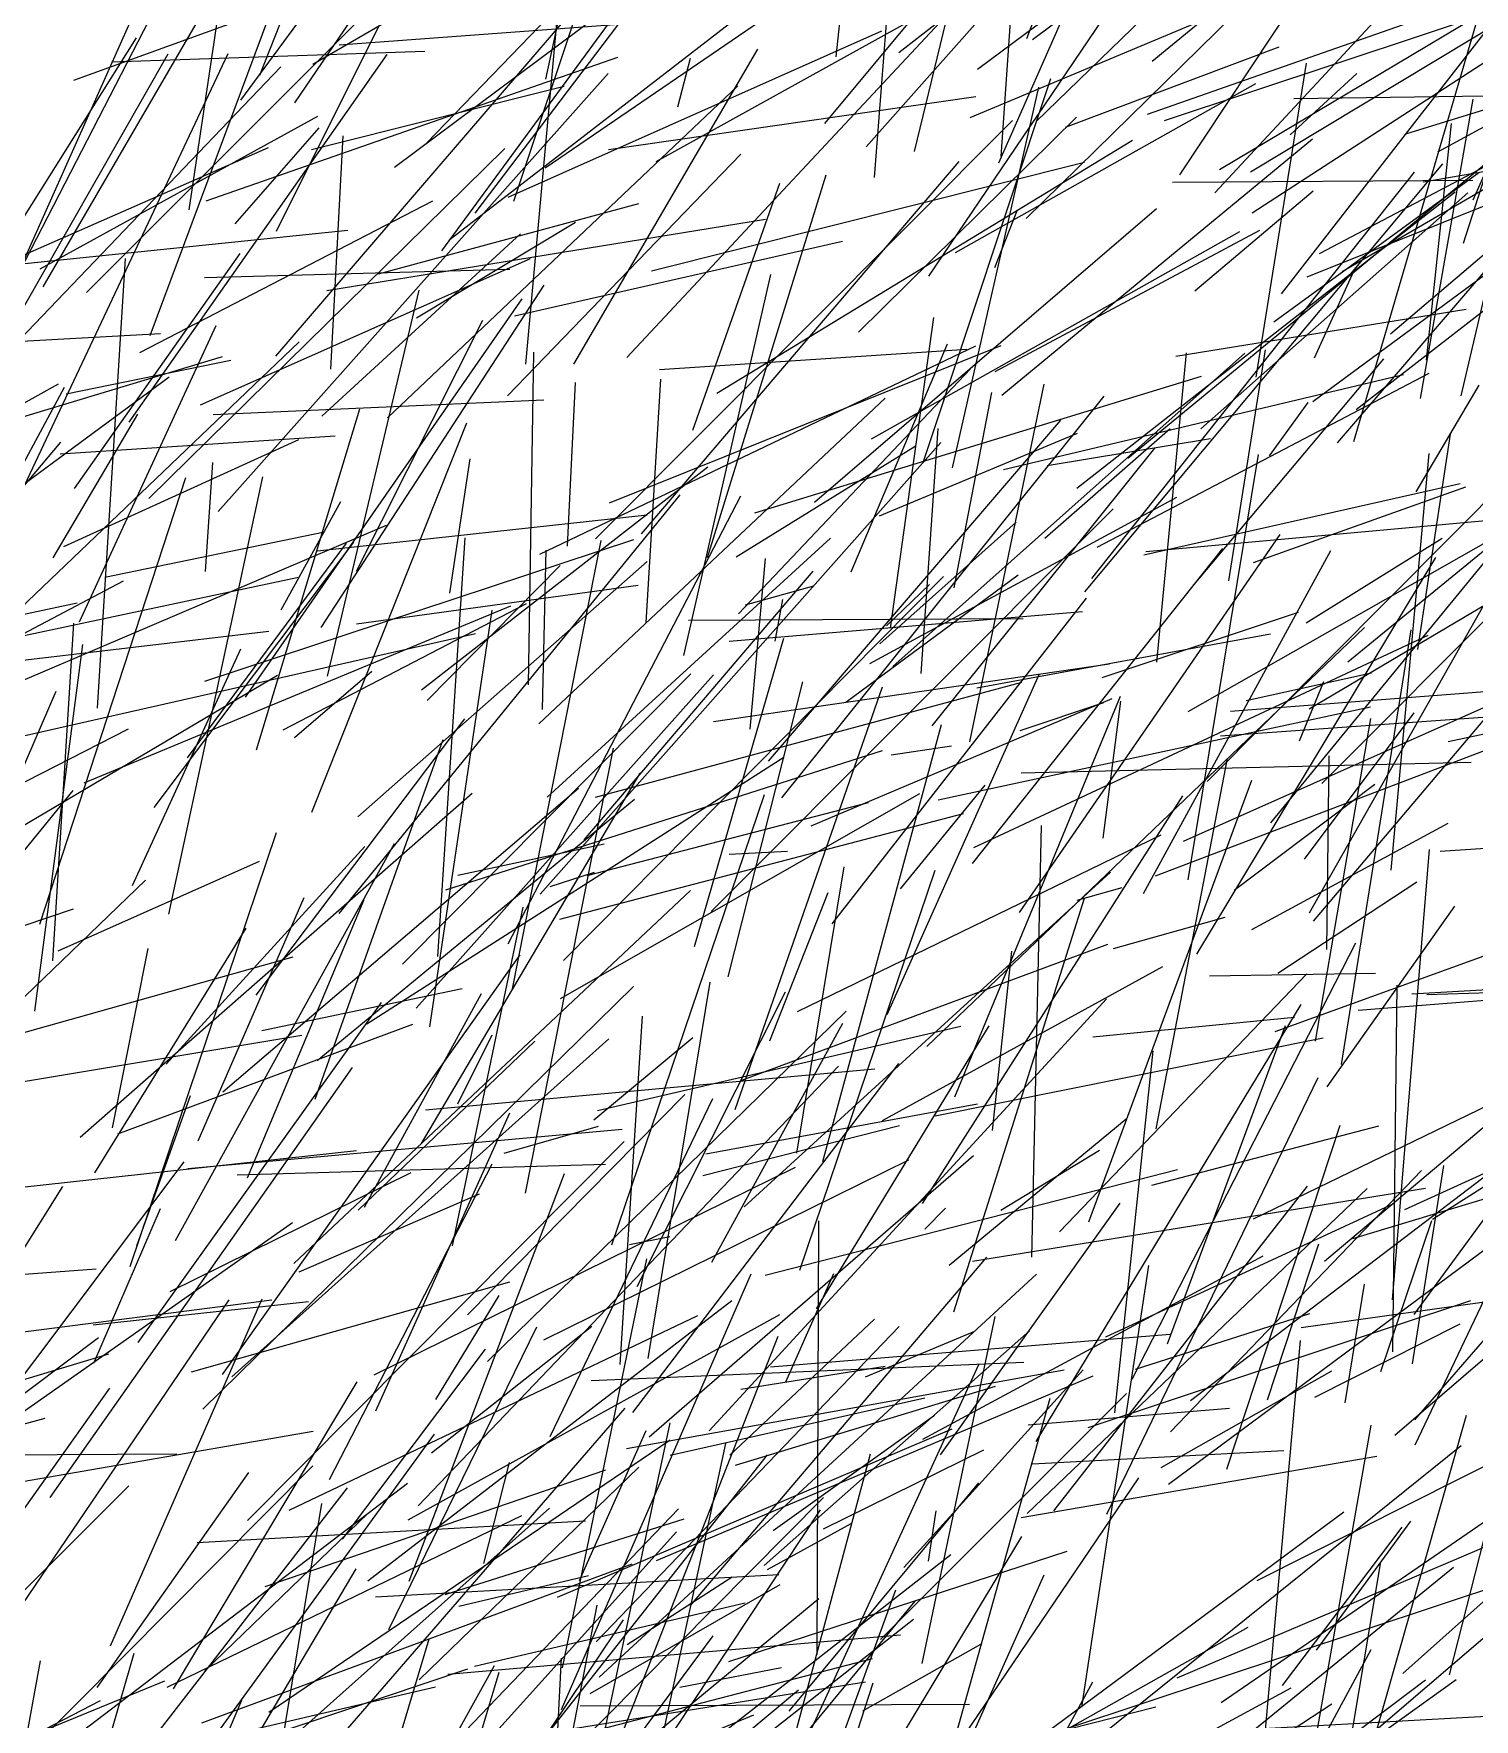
# Model space of a CAD drawing. Header units: metres. Extents: x 0 to 1019, y 0 to 619.
# Drawn here: x 190.2 to 253.4, y 409.9 to 483.9 of the extents above; entities that cross this region are included whole.
import ezdxf

# ---------------------------------------------------------------- set-up
doc = ezdxf.new("R2010")
doc.units = ezdxf.units.M

msp = doc.modelspace()

# ---------------------------------------------------------------- linework, layer by layer
at = {"color": 147}
for p, q in [((200.112, 482.094), (207.244, 500.223)), ((201.645, 480.878), (208.924, 491.578)), ((214.155, 415.954), (217.077, 422.537))]:
    msp.add_line(p, q, dxfattribs=at)
at = {"color": 9}
for p, q in [((225.421, 482.899), (227.278, 499.884)), ((191.25, 443.611), (200.095, 447.561))]:
    msp.add_line(p, q, dxfattribs=at)
at = {"color": 160}
for p, q in [((233.788, 483.697), (239.957, 499.896)), ((197.683, 473.206), (211.096, 473.57)), ((220.685, 442.481), (223.961, 455.429))]:
    msp.add_line(p, q, dxfattribs=at)
at = {"color": 186}
for p, q in [((232.668, 478.517), (233.972, 497.127)), ((236.011, 445.837), (237.98, 446.401)), ((219.849, 422.531), (237.292, 441.514)), ((239.969, 426.353), (245.156, 440.332))]:
    msp.add_line(p, q, dxfattribs=at)
at = {"color": 253}
for p, q in [((228.865, 478.74), (233.175, 496.553)), ((217.517, 478.29), (232.186, 486.436)), ((239.02, 461.154), (254.914, 462.612)), ((234.207, 422.052), (245.837, 441.255))]:
    msp.add_line(p, q, dxfattribs=at)
at = {"color": 254}
for p, q in [((234.212, 480.049), (251.448, 496.812)), ((197.603, 423.481), (216.52, 442.053)), ((180.876, 416.394), (191.458, 433.266)), ((236.49, 422.677), (253.296, 428.251)), ((216.243, 413.133), (220.858, 416.119))]:
    msp.add_line(p, q, dxfattribs=at)
at = {"color": 81}
for p, q in [((211.266, 476.55), (217.674, 495.807)), ((203.052, 472.625), (222.313, 475.759)), ((250.398, 432.255), (257.42, 435.458)), ((184.027, 417.386), (196.793, 434.339)), ((225.147, 403.559), (243.52, 413.902)), ((180.597, 404.187), (193.114, 410.679))]:
    msp.add_line(p, q, dxfattribs=at)
at = {"color": 204}
for p, q in [((227.109, 477.592), (228.513, 495.998)), ((190.459, 473.578), (202.659, 480.292)), ((217.669, 469.164), (231.163, 470.049))]:
    msp.add_line(p, q, dxfattribs=at)
at = {"color": 86}
for p, q in [((197.003, 476.174), (199.802, 494.962)), ((189.435, 457.4), (194.12, 459.865))]:
    msp.add_line(p, q, dxfattribs=at)
at = {"color": 94}
for p, q in [((207.452, 479.112), (222.03, 494.263)), ((253.394, 476.61), (256.709, 484.07))]:
    msp.add_line(p, q, dxfattribs=at)
at = {"color": 121}
for p, q in [((202.445, 482.571), (221.471, 493.654)), ((233.767, 475.791), (251.484, 493.199)), ((198.286, 462.925), (215.412, 482.166)), ((201.132, 453.321), (211.819, 458.874)), ((250.842, 421.907), (255.658, 432.032)), ((215.263, 409.347), (218.131, 422.884))]:
    msp.add_line(p, q, dxfattribs=at)
at = {"color": 234}
msp.add_line((239.301, 482.698), (252.439, 493.512), dxfattribs=at)
at = {"color": 220}
for p, q in [((199.284, 480.993), (207.746, 492.527)), ((224.93, 479.963), (234.031, 490.956)), ((210.111, 425.572), (225.856, 440.959))]:
    msp.add_line(p, q, dxfattribs=at)
at = {"color": 152}
for p, q in [((200.844, 475.235), (209.599, 492.794)), ((193.558, 413.082), (200.209, 428.327))]:
    msp.add_line(p, q, dxfattribs=at)
at = {"color": 206}
for p, q in [((208.102, 474.365), (221.776, 493.002)), ((184.742, 465.436), (201.039, 482.462)), ((214.859, 450.372), (233.578, 455.416)), ((199.566, 433.645), (204.694, 445.871)), ((238.569, 425.23), (246.221, 427.688))]:
    msp.add_line(p, q, dxfattribs=at)
at = {"color": 230}
for p, q in [((190.599, 472.792), (201.973, 492.365)), ((191.94, 481.872), (210.605, 488.635)), ((216.351, 430.718), (218.123, 431.058)), ((233.854, 422.794), (242.693, 423.528)), ((205.265, 405.307), (218.493, 419.097))]:
    msp.add_line(p, q, dxfattribs=at)
at = {"color": 12}
for p, q in [((206.032, 478.049), (224.891, 492.179)), ((244.979, 472.477), (256.97, 487.922))]:
    msp.add_line(p, q, dxfattribs=at)
at = {"color": 128}
for p, q in [((232.564, 478.236), (238.607, 491.926)), ((241.267, 443.466), (251.754, 460.897)), ((242.304, 453.056), (257.712, 454.169))]:
    msp.add_line(p, q, dxfattribs=at)
at = {"color": 119}
for p, q in [((212.643, 478.012), (232.022, 491.295)), ((207.206, 455.088), (219.792, 464.881)), ((223.72, 440.951), (239.7, 448.712)), ((233.619, 401.129), (252.535, 416.532))]:
    msp.add_line(p, q, dxfattribs=at)
at = {"color": 56}
for p, q in [((226.735, 478.947), (237.885, 491.504)), ((227.833, 452.234), (230.488, 452.619))]:
    msp.add_line(p, q, dxfattribs=at)
at = {"color": 168}
for p, q in [((188.603, 471.412), (197.213, 490.675)), ((240.68, 448.431), (257.43, 455.893)), ((236.692, 439.84), (245.544, 440.702)), ((237.267, 426.661), (249.944, 432.531)), ((229.205, 412.303), (232.4, 427.551)), ((196.037, 411.258), (211.619, 418.809))]:
    msp.add_line(p, q, dxfattribs=at)
at = {"color": 195}
for p, q in [((209.574, 476.027), (220.458, 490.397)), ((234.984, 419.014), (246.127, 433.283)), ((200.34, 415.695), (215.307, 420.811)), ((208.363, 411.832), (228.252, 413.571))]:
    msp.add_line(p, q, dxfattribs=at)
at = {"color": 171}
for p, q in [((200.813, 469.745), (217.928, 489.658)), ((212.405, 461.044), (231.558, 470.202))]:
    msp.add_line(p, q, dxfattribs=at)
at = {"color": 167}
for p, q in [((192.496, 472.544), (208.953, 489.004)), ((220.039, 453.695), (237.424, 456.219)), ((211.133, 395.194), (214.93, 414.867))]:
    msp.add_line(p, q, dxfattribs=at)
at = {"color": 194}
for p, q in [((242.047, 476.919), (253.295, 489.024)), ((205.724, 467.033), (221.096, 481.624))]:
    msp.add_line(p, q, dxfattribs=at)
at = {"color": 169}
msp.add_line((243.622, 477.837), (262.728, 489.356), dxfattribs=at)
at = {"color": 252}
for p, q in [((211.797, 469.394), (213.548, 488.743)), ((249.348, 425.128), (251.585, 431.764))]:
    msp.add_line(p, q, dxfattribs=at)
at = {"color": 222}
for p, q in [((216.224, 469.683), (233.845, 488.555)), ((202.837, 467.103), (211.556, 475.112)), ((211.013, 443.928), (221.238, 463.608))]:
    msp.add_line(p, q, dxfattribs=at)
at = {"color": 247}
for p, q in [((229.489, 473.264), (239.836, 488.563)), ((212.365, 453.591), (227.567, 467.904)), ((223.827, 429.581), (229.762, 447.154))]:
    msp.add_line(p, q, dxfattribs=at)
at = {"color": 117}
msp.add_line((234.046, 483.657), (240.553, 488.542), dxfattribs=at)
at = {"color": 89}
msp.add_line((240.512, 477.705), (247.386, 488.071), dxfattribs=at)
at = {"color": 90}
for p, q in [((212.666, 481.908), (213.918, 487.675)), ((241.711, 451.052), (257.921, 467.376)), ((230.628, 437.197), (237.901, 454.811)), ((230.377, 429.81), (238.151, 436.239)), ((222.651, 418.144), (229.746, 423.213))]:
    msp.add_line(p, q, dxfattribs=at)
at = {"color": 229}
msp.add_line((243.684, 476.045), (262.16, 488.027), dxfattribs=at)
at = {"color": 133}
for p, q in [((186.984, 468.472), (196.346, 486.634)), ((231.294, 452.802), (234.549, 468.512)), ((189.728, 453.062), (209.586, 457.559)), ((231.466, 448.154), (251.417, 457.492)), ((203.747, 417.77), (210.027, 426.118))]:
    msp.add_line(p, q, dxfattribs=at)
at = {"color": 197}
msp.add_line((228.177, 483.086), (233.368, 487.148), dxfattribs=at)
at = {"color": 85}
for p, q in [((231.634, 482.35), (237.523, 486.772)), ((221.002, 421.025), (232.422, 424.495)), ((212.61, 397.929), (213.364, 412.541))]:
    msp.add_line(p, q, dxfattribs=at)
at = {"color": 136}
for p, q in [((252.875, 467.997), (257.342, 487.152)), ((197.117, 425.118), (211.095, 429.067))]:
    msp.add_line(p, q, dxfattribs=at)
at = {"color": 187}
msp.add_line((208.466, 474.887), (222.667, 485.86), dxfattribs=at)
at = {"color": 212}
msp.add_line((195.29, 470.65), (200.941, 485.794), dxfattribs=at)
at = {"color": 174}
msp.add_line((231.306, 480.224), (244.259, 485.665), dxfattribs=at)
at = {"color": 130}
for p, q in [((239.098, 480.381), (253.427, 485.417)), ((229.397, 439.413), (248.619, 457.826)), ((203.448, 395.351), (216.075, 414.217))]:
    msp.add_line(p, q, dxfattribs=at)
at = {"color": 173}
for p, q in [((239.846, 480.102), (256.414, 485.61)), ((246.427, 469.672), (248.234, 473.637))]:
    msp.add_line(p, q, dxfattribs=at)
at = {"color": 44}
for p, q in [((242.26, 477.938), (255.182, 485.657)), ((224.325, 449.101), (237.548, 454.704))]:
    msp.add_line(p, q, dxfattribs=at)
at = {"color": 48}
for p, q in [((248.162, 465.994), (253.943, 485.777)), ((212.428, 446.104), (230.019, 465.945)), ((229.776, 405.938), (234.813, 423.964))]:
    msp.add_line(p, q, dxfattribs=at)
at = {"color": 180}
for p, q in [((203.591, 483.426), (222.233, 484.804)), ((205.321, 473.366), (216.752, 476.454)), ((219.933, 445.337), (237.582, 463.033))]:
    msp.add_line(p, q, dxfattribs=at)
at = {"color": 155}
for p, q in [((186.944, 471.391), (194.696, 483.722)), ((246.1, 473.228), (255.897, 477.152)), ((230.607, 459.57), (232.265, 468.146)), ((222.443, 451.954), (235.285, 466.933)), ((246.206, 445.284), (255.956, 462.505)), ((194.711, 430.661), (197.062, 437.267)), ((246.153, 407.794), (248.912, 412.926))]:
    msp.add_line(p, q, dxfattribs=at)
at = {"color": 115}
for p, q in [((211.016, 476.727), (227.431, 484.034)), ((247.895, 456.313), (262.804, 468.532)), ((234.021, 430.15), (234.444, 449.125)), ((193.647, 435.845), (195.201, 443.712)), ((231.465, 406.92), (247.719, 418.965)), ((191.242, 391.869), (199.326, 410.696))]:
    msp.add_line(p, q, dxfattribs=at)
at = {"color": 183}
for p, q in [((247.641, 473.463), (265.495, 483.843)), ((186.339, 409.984), (198.758, 428.286))]:
    msp.add_line(p, q, dxfattribs=at)
at = {"color": 19}
for p, q in [((251.848, 478.721), (260.998, 483.731)), ((230.53, 464.844), (234.328, 481.559))]:
    msp.add_line(p, q, dxfattribs=at)
at = {"color": 228}
for p, q in [((188.585, 469.908), (196.088, 483.023)), ((227.34, 457.109), (233.332, 462.451)), ((246.979, 437.64), (252.591, 445.584)), ((206.628, 418.617), (222.943, 427.637))]:
    msp.add_line(p, q, dxfattribs=at)
at = {"color": 227}
for p, q in [((189.774, 464.068), (198.718, 483.045)), ((192.86, 433.86), (199.512, 444.617))]:
    msp.add_line(p, q, dxfattribs=at)
at = {"color": 25}
for p, q in [((193.603, 482.682), (207.36, 483.143)), ((236.656, 459.979), (250.817, 477.82)), ((213.442, 443.187), (230.133, 460.062))]:
    msp.add_line(p, q, dxfattribs=at)
at = {"color": 118}
for p, q in [((194.37, 466.842), (205.709, 482.998)), ((204.36, 457.984), (216.724, 459.679))]:
    msp.add_line(p, q, dxfattribs=at)
at = {"color": 3}
msp.add_line((197.752, 476.566), (215.829, 482.887), dxfattribs=at)
at = {"color": 62}
for p, q in [((213.902, 469.391), (221.982, 483.237)), ((232.399, 469.07), (244.02, 475.275)), ((183.296, 419.193), (202.46, 422.516))]:
    msp.add_line(p, q, dxfattribs=at)
at = {"color": 209}
for p, q in [((235.496, 479.802), (244.88, 483.332)), ((227.321, 462.721), (236.02, 466.363)), ((213.322, 441.523), (229.097, 450.53)), ((199.574, 418.59), (216.115, 435.244))]:
    msp.add_line(p, q, dxfattribs=at)
at = {"color": 189}
for p, q in [((250.446, 479.513), (261.646, 482.968)), ((219.693, 434.704), (231.633, 436.888))]:
    msp.add_line(p, q, dxfattribs=at)
at = {"color": 213}
for p, q in [((218.471, 480.704), (219.026, 482.841)), ((242.897, 446.279), (249.083, 450.945))]:
    msp.add_line(p, q, dxfattribs=at)
at = {"color": 134}
for p, q in [((243.868, 468.825), (246.078, 482.623)), ((217.076, 458.042), (217.726, 468.738)), ((209.229, 427.627), (218.782, 437.306))]:
    msp.add_line(p, q, dxfattribs=at)
at = {"color": 218}
for p, q in [((245.353, 479.466), (248.286, 482.167)), ((175.189, 400.988), (194.364, 420.106))]:
    msp.add_line(p, q, dxfattribs=at)
at = {"color": 73}
for p, q in [((246.648, 474.257), (261.74, 482.198)), ((232.288, 435.722), (233.135, 443.598))]:
    msp.add_line(p, q, dxfattribs=at)
at = {"color": 250}
for p, q in [((249.768, 470.729), (263.922, 482.774)), ((203.232, 469.173), (203.764, 479.425)), ((225.239, 444.806), (236.416, 459.113)), ((196.324, 411.188), (204.381, 424.673)), ((197.566, 409.702), (216.465, 416.686)), ((190.879, 399.808), (194.586, 412.766))]:
    msp.add_line(p, q, dxfattribs=at)
at = {"color": 162}
for p, q in [((202.377, 478.825), (213.48, 481.603)), ((224.83, 434.365), (230.051, 453.56))]:
    msp.add_line(p, q, dxfattribs=at)
at = {"color": 40}
for p, q in [((229.237, 465.072), (234.843, 481.949)), ((214.777, 436.184), (219.12, 439.815))]:
    msp.add_line(p, q, dxfattribs=at)
at = {"color": 82}
for p, q in [((230.659, 474.295), (243.855, 481.716)), ((241.433, 466.553), (253.168, 476.925)), ((212.866, 446.437), (214.808, 447.066)), ((217.169, 425.711), (219.882, 442.24)), ((207.837, 423.909), (210.621, 428.467)), ((214.669, 424.732), (233.669, 425.547))]:
    msp.add_line(p, q, dxfattribs=at)
at = {"color": 211}
for p, q in [((215.417, 478.828), (231.552, 481.146)), ((238.224, 465.26), (257.18, 480.872)), ((220.75, 421.451), (227.108, 427.439))]:
    msp.add_line(p, q, dxfattribs=at)
at = {"color": 216}
msp.add_line((245.517, 481.071), (262.966, 481.289), dxfattribs=at)
at = {"color": 233}
for p, q in [((251.083, 467.877), (253.4, 481.04)), ((229.321, 431.381), (230.225, 432.316))]:
    msp.add_line(p, q, dxfattribs=at)
at = {"color": 202}
for p, q in [((214.849, 461.719), (233.167, 480.103)), ((207.378, 408.411), (226.708, 411.504))]:
    msp.add_line(p, q, dxfattribs=at)
at = {"color": 149}
for p, q in [((226.404, 470.802), (235.981, 480.246)), ((227.449, 436.168), (239.774, 442.933)), ((193.868, 435.577), (206.83, 440.399))]:
    msp.add_line(p, q, dxfattribs=at)
at = {"color": 100}
for p, q in [((251.2, 477.401), (269.069, 480.465)), ((235.984, 463.946), (252.611, 476.965)), ((207.922, 443.374), (209.135, 461.762)), ((240.102, 422.489), (251.128, 433.958))]:
    msp.add_line(p, q, dxfattribs=at)
at = {"color": 223}
msp.add_line((251.346, 469.566), (252.445, 479.969), dxfattribs=at)
at = {"color": 217}
for p, q in [((199.033, 475.558), (202.722, 479.774)), ((209.534, 412.187), (221.421, 414.966)), ((244.43, 409.469), (258.872, 410.268))]:
    msp.add_line(p, q, dxfattribs=at)
at = {"color": 148}
for p, q in [((220.176, 468.112), (238.436, 479.239)), ((188.949, 473.731), (203.971, 475.286))]:
    msp.add_line(p, q, dxfattribs=at)
at = {"color": 255}
for p, q in [((232.694, 468.036), (246.346, 479.288)), ((240.341, 469.744), (253.095, 471.802)), ((204.814, 440.411), (223.116, 452.118))]:
    msp.add_line(p, q, dxfattribs=at)
at = {"color": 201}
for p, q in [((252.967, 474.703), (254.401, 479.173)), ((196.113, 445.23), (200.247, 464.444)), ((251.946, 447.991), (262.111, 448.676)), ((194.775, 426.403), (205.452, 441.352))]:
    msp.add_line(p, q, dxfattribs=at)
at = {"color": 157}
msp.add_line((187.014, 473), (200.49, 478.916), dxfattribs=at)
at = {"color": 36}
msp.add_line((195.237, 463.49), (210.868, 478.873), dxfattribs=at)
at = {"color": 226}
for p, q in [((210.993, 467.995), (221.231, 478.621)), ((232.391, 473.634), (233.384, 476.166)), ((187.765, 439.671), (195.089, 446.716)), ((223.364, 410.207), (231.687, 420.247))]:
    msp.add_line(p, q, dxfattribs=at)
at = {"color": 165}
for p, q in [((216.875, 461.935), (230.821, 478.302)), ((176.72, 440.348), (191.922, 445.455))]:
    msp.add_line(p, q, dxfattribs=at)
at = {"color": 95}
for p, q in [((217.305, 473.485), (236.331, 478.273)), ((188.786, 466.796), (198.471, 469.726)), ((210.847, 434.728), (214.99, 435.908))]:
    msp.add_line(p, q, dxfattribs=at)
at = {"color": 225}
for p, q in [((219.767, 460.898), (224.985, 477.713)), ((176.92, 469.707), (195.746, 470.742)), ((198.465, 425.001), (211.544, 443.434)), ((179.063, 421.547), (193.476, 425.914)), ((208.243, 415.338), (218.744, 418.667))]:
    msp.add_line(p, q, dxfattribs=at)
at = {"color": 97}
for p, q in [((236.348, 459.389), (252.063, 478.199)), ((198.066, 467.175), (212.589, 467.82)), ((208.808, 446.938), (215.238, 448.311)), ((200.016, 408.967), (209.24, 412.076))]:
    msp.add_line(p, q, dxfattribs=at)
at = {"color": 196}
for p, q in [((244.645, 471.258), (253.64, 477.807)), ((194.845, 469.897), (207.702, 476.571)), ((192.98, 454.283), (194.209, 474.034)), ((241.812, 442.523), (249.104, 442.628)), ((217.21, 422.26), (231.456, 434.617))]:
    msp.add_line(p, q, dxfattribs=at)
at = {"color": 248}
for p, q in [((219.125, 466.499), (222.944, 477.345)), ((246.381, 444.915), (260.765, 461.931)), ((191.026, 443.173), (191.948, 458.012)), ((246.261, 407.754), (248.92, 422.782)), ((226.593, 410.229), (231.772, 413.152))]:
    msp.add_line(p, q, dxfattribs=at)
at = {"color": 127}
for p, q in [((240.187, 477.393), (253.382, 477.476)), ((224.469, 463.323), (239.484, 476.231)), ((206.667, 415.917), (213.493, 433.836)), ((222.256, 416.611), (233.917, 426.918))]:
    msp.add_line(p, q, dxfattribs=at)
at = {"color": 166}
for p, q in [((241.167, 472.61), (246.367, 477.002)), ((232.65, 432.222), (236.992, 434.859))]:
    msp.add_line(p, q, dxfattribs=at)
at = {"color": 18}
for p, q in [((247.431, 465.932), (257.177, 477.274)), ((245.849, 427.062), (264.704, 429.719))]:
    msp.add_line(p, q, dxfattribs=at)
at = {"color": 72}
for p, q in [((206.992, 471.432), (213.98, 475.632)), ((240.879, 454.135), (254.177, 461.683)), ((229.213, 432.517), (240.641, 450.427)), ((247.772, 423.762), (248.621, 428.974)), ((192.795, 427.189), (202.25, 428.216))]:
    msp.add_line(p, q, dxfattribs=at)
at = {"color": 77}
for p, q in [((248.263, 467.394), (259.256, 475.956)), ((232.768, 464.766), (250.335, 468.937)), ((180.099, 462.374), (191.276, 468.522)), ((239.451, 446.908), (254.628, 452.695)), ((198.877, 424.907), (215.441, 439.749))]:
    msp.add_line(p, q, dxfattribs=at)
at = {"color": 68}
msp.add_line((211.293, 471.51), (225.696, 474.799), dxfattribs=at)
at = {"color": 184}
for p, q in [((226.979, 466.108), (243.149, 475.227)), ((197.504, 467.601), (211.999, 474.028)), ((212.606, 401.828), (223.764, 411.15))]:
    msp.add_line(p, q, dxfattribs=at)
at = {"color": 215}
msp.add_line((191.977, 463.929), (199.244, 474.249), dxfattribs=at)
at = {"color": 79}
for p, q in [((246.36, 467.756), (255.512, 474.514)), ((236.523, 431.708), (243.677, 451.113)), ((205.207, 423.412), (211.092, 436.494))]:
    msp.add_line(p, q, dxfattribs=at)
at = {"color": 179}
for p, q in [((218.736, 456.587), (222.558, 473.335)), ((202.632, 438.8), (216.558, 450.275))]:
    msp.add_line(p, q, dxfattribs=at)
at = {"color": 159}
msp.add_line((202.799, 457.827), (212.592, 472.857), dxfattribs=at)
at = {"color": 108}
for p, q in [((203.082, 455.678), (207.113, 472.647)), ((215.467, 463.296), (232.661, 470.205)), ((242.582, 420.845), (247.561, 435.956)), ((201.405, 419.044), (219.346, 427.589))]:
    msp.add_line(p, q, dxfattribs=at)
at = {"color": 60}
for p, q in [((199.489, 454.757), (211.63, 472.265)), ((241.077, 459.617), (249.471, 469.623)), ((213.285, 445.001), (231.012, 449.647))]:
    msp.add_line(p, q, dxfattribs=at)
at = {"color": 96}
for p, q in [((192.192, 458.072), (198.191, 471.086)), ((201.842, 429.517), (209.756, 432.946))]:
    msp.add_line(p, q, dxfattribs=at)
at = {"color": 14}
for p, q in [((204.356, 460.303), (209.91, 471.324)), ((184.726, 455.766), (191.538, 468.378)), ((212.588, 426.529), (228.606, 434.433)), ((246.447, 424.012), (252.822, 427.226))]:
    msp.add_line(p, q, dxfattribs=at)
at = {"color": 129}
for p, q in [((227.803, 457.799), (229.71, 471.447)), ((243.669, 444.556), (252.295, 449.225)), ((240.981, 423.859), (257.461, 436.423))]:
    msp.add_line(p, q, dxfattribs=at)
at = {"color": 58}
for p, q in [((186.417, 455.629), (201.834, 470.366)), ((198.493, 437.418), (214.105, 450.763))]:
    msp.add_line(p, q, dxfattribs=at)
at = {"color": 7}
for p, q in [((226.085, 460.267), (230.317, 470.29)), ((201.631, 452.992), (205.032, 455.907)), ((222.303, 429.373), (240.406, 434.014))]:
    msp.add_line(p, q, dxfattribs=at)
at = {"color": 105}
for p, q in [((191.605, 468.081), (198.841, 469.57)), ((197.73, 460.285), (198.046, 465.066))]:
    msp.add_line(p, q, dxfattribs=at)
at = {"color": 70}
for p, q in [((211.906, 455.296), (212.144, 469.926)), ((172.838, 418.178), (190.691, 423.09))]:
    msp.add_line(p, q, dxfattribs=at)
at = {"color": 190}
for p, q in [((227.916, 456.11), (243.368, 469.872)), ((221.855, 462.862), (241.47, 468.866)), ((214.939, 436.598), (230.898, 440.311))]:
    msp.add_line(p, q, dxfattribs=at)
at = {"color": 178}
for p, q in [((239.506, 456.299), (240.805, 469.883)), ((226.897, 456.241), (240.385, 463.546)), ((200.203, 440.122), (208.994, 441.964)), ((196.169, 428.651), (206.764, 433.883)), ((197.695, 411.984), (204.852, 418.901)), ((226.978, 393.684), (236.697, 411.499))]:
    msp.add_line(p, q, dxfattribs=at)
at = {"color": 93}
for p, q in [((242.66, 459.869), (244.281, 470.018)), ((190.899, 419.594), (204.175, 438.49))]:
    msp.add_line(p, q, dxfattribs=at)
at = {"color": 29}
for p, q in [((178.622, 455.928), (196.125, 468.841)), ((251.612, 431.834), (270.831, 444.023)), ((250.732, 425.477), (252.108, 434.18))]:
    msp.add_line(p, q, dxfattribs=at)
at = {"color": 46}
for p, q in [((221.13, 458.422), (231.325, 469.19)), ((215.01, 411.702), (234.215, 429.411)), ((212.699, 405.284), (224.653, 415.158))]:
    msp.add_line(p, q, dxfattribs=at)
at = {"color": 153}
for p, q in [((236.889, 461.351), (251.461, 468.99)), ((237.101, 455.622), (245.721, 458.498)), ((221.24, 424.353), (227.569, 425.369))]:
    msp.add_line(p, q, dxfattribs=at)
at = {"color": 182}
for p, q in [((246.751, 450.97), (265.133, 469.42)), ((207.455, 454.613), (213.294, 460.539))]:
    msp.add_line(p, q, dxfattribs=at)
at = {"color": 33}
msp.add_line((213.621, 461.392), (213.98, 468.584), dxfattribs=at)
at = {"color": 154}
for p, q in [((244.505, 449.242), (260.485, 468.737)), ((191.034, 460.878), (194.758, 467.197)), ((211.784, 432.969), (215.646, 452.525)), ((218.551, 411.259), (223.022, 412.131))]:
    msp.add_line(p, q, dxfattribs=at)
at = {"color": 221}
for p, q in [((250.895, 463.786), (253.662, 468.465)), ((223.031, 450.335), (237.192, 467.988))]:
    msp.add_line(p, q, dxfattribs=at)
at = {"color": 198}
for p, q in [((199.965, 452.45), (204.508, 467.425)), ((202.651, 461.186), (217.121, 462.776)), ((247.181, 403.87), (249.323, 416.689)), ((236.297, 399.871), (252.651, 411.608))]:
    msp.add_line(p, q, dxfattribs=at)
at = {"color": 4}
for p, q in [((244.456, 465.361), (246.146, 467.702)), ((211.214, 441.945), (215.1, 461.647)), ((244.109, 407.576), (245.818, 426.502))]:
    msp.add_line(p, q, dxfattribs=at)
at = {"color": 116}
msp.add_line((202.392, 449.708), (209.202, 466.815), dxfattribs=at)
at = {"color": 41}
for p, q in [((229.151, 455.805), (229.904, 466.558)), ((225.834, 396.731), (234.555, 416.201)), ((211.013, 408.362), (227.016, 412.523))]:
    msp.add_line(p, q, dxfattribs=at)
at = {"color": 83}
for p, q in [((234.58, 461.742), (240.086, 466.559)), ((206.189, 408.839), (207.554, 413.392))]:
    msp.add_line(p, q, dxfattribs=at)
at = {"color": 64}
for p, q in [((176.118, 447.863), (191.378, 465.967)), ((250.805, 427.632), (262.831, 444.074)), ((229.47, 416.798), (229.808, 419.016))]:
    msp.add_line(p, q, dxfattribs=at)
at = {"color": 164}
msp.add_line((191.339, 465.45), (203.421, 466.248), dxfattribs=at)
at = {"color": 112}
msp.add_line((191.507, 461.378), (201.817, 466.089), dxfattribs=at)
at = {"color": 31}
for p, q in [((234.683, 464.933), (241.857, 466.123)), ((207.393, 436.63), (227.115, 438.438))]:
    msp.add_line(p, q, dxfattribs=at)
at = {"color": 6}
for p, q in [((250.971, 456.856), (252.405, 466.312)), ((220.724, 457.218), (236.244, 458.522)), ((215.062, 406.773), (222.881, 426.69)), ((207.109, 411.586), (216.761, 420.925))]:
    msp.add_line(p, q, dxfattribs=at)
at = {"color": 214}
for p, q in [((208.451, 459.326), (209.347, 465.236)), ((235.411, 407.834), (252.873, 421.886))]:
    msp.add_line(p, q, dxfattribs=at)
at = {"color": 242}
for p, q in [((221.032, 460.928), (228.887, 465.793)), ((212.035, 408.316), (222.402, 421.474)), ((205.198, 415.233), (222.903, 416.209))]:
    msp.add_line(p, q, dxfattribs=at)
at = {"color": 156}
for p, q in [((229.639, 453.504), (239.414, 465.703)), ((204.412, 449.502), (217.12, 460.718))]:
    msp.add_line(p, q, dxfattribs=at)
at = {"color": 137}
for p, q in [((240.879, 446.742), (243.969, 465.423)), ((224.544, 405.948), (228.045, 415.539))]:
    msp.add_line(p, q, dxfattribs=at)
at = {"color": 176}
for p, q in [((249.788, 447.158), (251.468, 465.465)), ((243.904, 415.953), (257.331, 422.71))]:
    msp.add_line(p, q, dxfattribs=at)
at = {"color": 39}
for p, q in [((190.447, 444.793), (196.855, 464.411)), ((231.596, 455.172), (244.503, 457.548)), ((246.975, 443.682), (247.068, 452.178))]:
    msp.add_line(p, q, dxfattribs=at)
at = {"color": 98}
for p, q in [((203.596, 445.255), (218.57, 463.651)), ((223.283, 407.134), (231.692, 425.438))]:
    msp.add_line(p, q, dxfattribs=at)
at = {"color": 63}
for p, q in [((238.938, 461.021), (252.826, 464.142)), ((248.106, 430.976), (262.186, 435.237))]:
    msp.add_line(p, q, dxfattribs=at)
at = {"color": 17}
for p, q in [((243.743, 460.671), (253.071, 463.996)), ((213.19, 415.221), (230.517, 422.609)), ((192.968, 411.25), (199.628, 420.694))]:
    msp.add_line(p, q, dxfattribs=at)
at = {"color": 27}
msp.add_line((201.045, 458.595), (203.664, 463.361), dxfattribs=at)
at = {"color": 239}
for p, q in [((187.902, 454.734), (205.678, 462.317)), ((204.86, 415.942), (220.84, 428.252))]:
    msp.add_line(p, q, dxfattribs=at)
at = {"color": 88}
for p, q in [((193.297, 460.03), (202.945, 462.02)), ((202.546, 437.094), (208.159, 452.899)), ((221.384, 432.366), (237.462, 447.075))]:
    msp.add_line(p, q, dxfattribs=at)
at = {"color": 80}
for p, q in [((195.478, 449.915), (204.241, 461.574)), ((200.5, 410.162), (218.133, 422.125)), ((209.949, 416.695), (211.082, 421.132)), ((176.834, 403.689), (195.935, 411.544))]:
    msp.add_line(p, q, dxfattribs=at)
at = {"color": 57}
for p, q in [((196.935, 452.097), (203.913, 461.529)), ((184.636, 446.119), (200.893, 455.734)), ((206.383, 443.029), (219.033, 455.781)), ((221.277, 437.936), (237.352, 443.907)), ((251.359, 441.698), (268.623, 442.256))]:
    msp.add_line(p, q, dxfattribs=at)
at = {"color": 38}
for p, q in [((197.693, 455.469), (216.535, 461.685)), ((208.278, 446.298), (227.459, 452.414))]:
    msp.add_line(p, q, dxfattribs=at)
at = {"color": 111}
for p, q in [((212.73, 450.368), (225.172, 461.751)), ((229.896, 450.244), (248.881, 454.337)), ((230.208, 403), (245.397, 411.233))]:
    msp.add_line(p, q, dxfattribs=at)
at = {"color": 237}
for p, q in [((233.47, 445.295), (244.917, 461.904)), ((237.653, 423.325), (239.348, 439.222)), ((250.832, 423.007), (255.728, 428.666)), ((187.591, 405.747), (206.6, 420.223)), ((238.845, 402.209), (251.309, 411.587))]:
    msp.add_line(p, q, dxfattribs=at)
at = {"color": 71}
for p, q in [((246.057, 458.026), (252.035, 461.74)), ((221.641, 453.351), (222.322, 460.853)), ((247.607, 438.624), (250.668, 457.714))]:
    msp.add_line(p, q, dxfattribs=at)
at = {"color": 138}
for p, q in [((212.528, 454.216), (212.691, 461.215)), ((218.93, 458.148), (233.63, 458.221)), ((245.762, 452.848), (246.841, 455.446)), ((214.481, 446.927), (226.838, 450.14))]:
    msp.add_line(p, q, dxfattribs=at)
at = {"color": 107}
for p, q in [((231.413, 447.459), (242.401, 461.288)), ((222.739, 457.218), (223.085, 459.045)), ((208.576, 430.654), (211.678, 445.539)), ((246.864, 429.982), (257.737, 439.149))]:
    msp.add_line(p, q, dxfattribs=at)
at = {"color": 65}
for p, q in [((238.919, 446.134), (247.141, 461.203)), ((215.929, 425.448), (216.914, 440.744)), ((200.553, 405.564), (202.83, 419.334))]:
    msp.add_line(p, q, dxfattribs=at)
at = {"color": 5}
for p, q in [((183.29, 456.096), (201.802, 460.04)), ((212.369, 400.392), (224.733, 419.049)), ((209.378, 399.004), (228.821, 414.254))]:
    msp.add_line(p, q, dxfattribs=at)
at = {"color": 175}
for p, q in [((214.348, 448.496), (224.413, 460.304)), ((207.574, 440.278), (210.321, 458.582)), ((199.948, 441.664), (209.112, 453.802)), ((218.137, 421.463), (229.316, 423.972))]:
    msp.add_line(p, q, dxfattribs=at)
at = {"color": 158}
for p, q in [((225.85, 454.548), (233.413, 460.141)), ((197.354, 417.614), (214.412, 418.573))]:
    msp.add_line(p, q, dxfattribs=at)
at = {"color": 15}
for p, q in [((221.441, 458.813), (224.437, 459.646)), ((231.413, 429.98), (251.301, 433.195)), ((213.407, 412.116), (217.104, 430.085)), ((228.399, 416.518), (236.269, 425.202))]:
    msp.add_line(p, q, dxfattribs=at)
at = {"color": 99}
for p, q in [((227.63, 457.89), (229.522, 459.715)), ((246.468, 439.644), (248.905, 453.825)), ((185.857, 438.95), (201.573, 443.347)), ((227.37, 413.362), (238.178, 424.173))]:
    msp.add_line(p, q, dxfattribs=at)
at = {"color": 91}
for p, q in [((246.187, 454.248), (255.188, 459.583)), ((176.595, 444.304), (194.341, 453.377)), ((239.288, 433.315), (249.256, 435.933)), ((236.203, 410.381), (239.147, 429.792)), ((252.36, 411.806), (254.075, 418.534))]:
    msp.add_line(p, q, dxfattribs=at)
at = {"color": 251}
for p, q in [((175.77, 455.448), (192.082, 458.899)), ((235.229, 431.272), (246.093, 442.605))]:
    msp.add_line(p, q, dxfattribs=at)
at = {"color": 30}
for p, q in [((192.402, 450.99), (211.135, 458.779)), ((187.055, 432.943), (204.35, 434.849))]:
    msp.add_line(p, q, dxfattribs=at)
at = {"color": 51}
for p, q in [((187.652, 456.143), (200.504, 457.662)), ((195.999, 438.635), (204.718, 448.199)), ((216.486, 423.327), (228.167, 438.662)), ((214.885, 413.255), (228.188, 427.105)), ((233.549, 418.713), (249.164, 421.415))]:
    msp.add_line(p, q, dxfattribs=at)
at = {"color": 231}
for p, q in [((190.228, 440.967), (192.335, 457.07)), ((222.832, 400.059), (233.572, 417.879))]:
    msp.add_line(p, q, dxfattribs=at)
at = {"color": 238}
for p, q in [((219.201, 443.809), (223.119, 457.347)), ((189.912, 408.371), (202.44, 420.995))]:
    msp.add_line(p, q, dxfattribs=at)
at = {"color": 109}
for p, q in [((194.515, 446.493), (199.282, 456.881)), ((183.594, 428.952), (192.919, 429.643))]:
    msp.add_line(p, q, dxfattribs=at)
at = {"color": 205}
for p, q in [((252.304, 452.816), (269.082, 456.36)), ((181.853, 407.977), (193.53, 424.402))]:
    msp.add_line(p, q, dxfattribs=at)
at = {"color": 8}
msp.add_line((206.97, 441.104), (220.036, 455.738), dxfattribs=at)
at = {"color": 22}
msp.add_line((227.665, 440.823), (234.342, 455.761), dxfattribs=at)
at = {"color": 177}
for p, q in [((242.733, 454.145), (261.698, 455.611)), ((196.402, 430.892), (206.028, 448.336)), ((195.075, 400.793), (204.342, 416.463))]:
    msp.add_line(p, q, dxfattribs=at)
at = {"color": 207}
for p, q in [((243.434, 454.618), (248.927, 455.827)), ((202.029, 399.938), (218.411, 418.097))]:
    msp.add_line(p, q, dxfattribs=at)
at = {"color": 135}
for p, q in [((183.831, 438.085), (191.17, 455.026)), ((249.866, 425.998), (250.063, 442.108)), ((205.772, 413.796), (212.282, 427.1))]:
    msp.add_line(p, q, dxfattribs=at)
at = {"color": 191}
for p, q in [((220.992, 436.641), (227.459, 455.221)), ((204.71, 432.347), (209.845, 441.744))]:
    msp.add_line(p, q, dxfattribs=at)
at = {"color": 232}
msp.add_line((233.508, 453.295), (237.174, 454.528), dxfattribs=at)
at = {"color": 235}
msp.add_line((237.15, 448.559), (237.916, 454.592), dxfattribs=at)
at = {"color": 87}
for p, q in [((245.991, 447.648), (250.81, 454.069)), ((223.688, 434.722), (225.767, 447.305))]:
    msp.add_line(p, q, dxfattribs=at)
at = {"color": 113}
for p, q in [((233.546, 451.432), (253.309, 451.908)), ((212.729, 407.346), (224.862, 419.597))]:
    msp.add_line(p, q, dxfattribs=at)
at = {"color": 52}
for p, q in [((239.474, 435.793), (242.609, 452.067)), ((228.25, 446.335), (231.958, 450.891))]:
    msp.add_line(p, q, dxfattribs=at)
at = {"color": 24}
for p, q in [((207.207, 435.145), (216.818, 451.416)), ((194.417, 429.746), (200.837, 448.817)), ((207.066, 419.235), (225.517, 438.551))]:
    msp.add_line(p, q, dxfattribs=at)
at = {"color": 243}
msp.add_line((180.225, 436.292), (191.915, 450.666), dxfattribs=at)
at = {"color": 54}
for p, q in [((192.221, 435.426), (209.437, 450.546)), ((222.543, 425.346), (240.084, 426.78)), ((242.334, 410.593), (258.827, 421.939))]:
    msp.add_line(p, q, dxfattribs=at)
at = {"color": 26}
msp.add_line((215.567, 430.694), (222.273, 450.479), dxfattribs=at)
at = {"color": 150}
msp.add_line((249.858, 428.284), (251.485, 448.066), dxfattribs=at)
at = {"color": 240}
msp.add_line((220.728, 447.86), (223.281, 447.999), dxfattribs=at)
at = {"color": 151}
for p, q in [((244.824, 442.636), (250.92, 446.652)), ((235.638, 409.48), (255.372, 416.033))]:
    msp.add_line(p, q, dxfattribs=at)
at = {"color": 185}
for p, q in [((197.407, 435.264), (202.06, 445.963)), ((224.555, 427.89), (232.142, 440.328))]:
    msp.add_line(p, q, dxfattribs=at)
at = {"color": 142}
msp.add_line((201.599, 429.876), (219.02, 446.271), dxfattribs=at)
at = {"color": 102}
msp.add_line((222.511, 439.658), (225.07, 446.173), dxfattribs=at)
at = {"color": 170}
msp.add_line((230.584, 427.749), (236.333, 445.933), dxfattribs=at)
at = {"color": 203}
msp.add_line((244.701, 440.075), (261.136, 446.035), dxfattribs=at)
at = {"color": 104}
msp.add_line((237.602, 443.712), (242.51, 445.102), dxfattribs=at)
at = {"color": 76}
for p, q in [((238.415, 424.8), (248.245, 443.963)), ((229.767, 436.373), (246.805, 439.788)), ((212.863, 422.276), (220, 437.134))]:
    msp.add_line(p, q, dxfattribs=at)
at = {"color": 199}
msp.add_line((250.706, 441.724), (263.581, 442.464), dxfattribs=at)
at = {"color": 84}
msp.add_line((216.676, 428.862), (223.197, 441.813), dxfattribs=at)
at = {"color": 139}
msp.add_line((248.351, 441.007), (261.096, 442.019), dxfattribs=at)
at = {"color": 236}
for p, q in [((184.393, 436.988), (201.962, 439.904)), ((196.594, 408.656), (207.822, 411.285))]:
    msp.add_line(p, q, dxfattribs=at)
at = {"color": 161}
msp.add_line((208.807, 436.898), (210.32, 439.927), dxfattribs=at)
at = {"color": 92}
msp.add_line((219.967, 429.938), (225.713, 440.435), dxfattribs=at)
at = {"color": 123}
for p, q in [((204.425, 432.218), (212.187, 439.643)), ((213.354, 410.282), (221.693, 429.418))]:
    msp.add_line(p, q, dxfattribs=at)
at = {"color": 45}
msp.add_line((237.308, 418.872), (246.582, 438.058), dxfattribs=at)
at = {"color": 208}
for p, q in [((243.746, 431.84), (255.274, 437.436)), ((240.391, 411.682), (256.484, 418.533))]:
    msp.add_line(p, q, dxfattribs=at)
at = {"color": 106}
for p, q in [((196.946, 434.053), (216.024, 435.781)), ((250.306, 411.872), (269.321, 428.824)), ((246.52, 412.894), (250.657, 418.563))]:
    msp.add_line(p, q, dxfattribs=at)
at = {"color": 244}
for p, q in [((219.561, 433.748), (228.207, 435.937)), ((245.025, 411.334), (250.281, 418.302))]:
    msp.add_line(p, q, dxfattribs=at)
at = {"color": 224}
msp.add_line((199.11, 433.776), (215.297, 434.238), dxfattribs=at)
at = {"color": 126}
for p, q in [((203.172, 420.396), (210.313, 434.257)), ((220.708, 412.387), (235.57, 417.235))]:
    msp.add_line(p, q, dxfattribs=at)
at = {"color": 23}
msp.add_line((205.134, 424.986), (223.636, 434.109), dxfattribs=at)
at = {"color": 245}
for p, q in [((240.015, 420.186), (258.622, 433.999)), ((224.58, 412.693), (224.655, 431.756))]:
    msp.add_line(p, q, dxfattribs=at)
at = {"color": 103}
for p, q in [((230.003, 421.476), (237.887, 432.535)), ((223.208, 424.683), (225.319, 429.433))]:
    msp.add_line(p, q, dxfattribs=at)
at = {"color": 61}
msp.add_line((233.811, 418.889), (248.74, 433.176), dxfattribs=at)
at = {"color": 34}
msp.add_line((192.821, 425.493), (195.743, 432.289), dxfattribs=at)
at = {"color": 249}
msp.add_line((249.949, 422.332), (261.325, 432.122), dxfattribs=at)
at = {"color": 172}
msp.add_line((182.058, 417.989), (201.55, 431.68), dxfattribs=at)
at = {"color": 140}
msp.add_line((244.361, 423.888), (246.618, 430.74), dxfattribs=at)
at = {"color": 200}
for p, q in [((219.021, 414.859), (232.032, 430.163)), ((230.014, 407.628), (238.716, 420.469)), ((232.519, 400.921), (247.187, 410.537))]:
    msp.add_line(p, q, dxfattribs=at)
at = {"color": 13}
for p, q in [((229.224, 422.165), (244.17, 430.223)), ((247.885, 404.881), (253.096, 423.21)), ((222.409, 416.428), (226.082, 418.463))]:
    msp.add_line(p, q, dxfattribs=at)
at = {"color": 219}
for p, q in [((181.071, 425.768), (200.633, 428.284)), ((216.218, 421.745), (235.435, 425.208))]:
    msp.add_line(p, q, dxfattribs=at)
at = {"color": 28}
for p, q in [((174.649, 412.795), (193.023, 426.629)), ((224.862, 418.218), (231.911, 421.69))]:
    msp.add_line(p, q, dxfattribs=at)
at = {"color": 120}
msp.add_line((207.656, 421.566), (214.693, 427.12), dxfattribs=at)
at = {"color": 192}
for p, q in [((226.707, 424.895), (231.505, 426.903)), ((190.236, 402.328), (203.965, 420.02)), ((200.295, 407.952), (212.838, 419.128))]:
    msp.add_line(p, q, dxfattribs=at)
at = {"color": 42}
msp.add_line((239.701, 420.911), (247.192, 425.162), dxfattribs=at)
at = {"color": 47}
msp.add_line((217.527, 416.835), (236.707, 424.945), dxfattribs=at)
at = {"color": 50}
for p, q in [((202.925, 408.237), (216.153, 423.518)), ((222.748, 398.129), (227.043, 411.456))]:
    msp.add_line(p, q, dxfattribs=at)
at = {"color": 1}
msp.add_line((194.421, 403.996), (207.782, 422.379), dxfattribs=at)
at = {"color": 49}
msp.add_line((187.571, 421.463), (196.47, 421.515), dxfattribs=at)
at = {"color": 67}
for p, q in [((217.585, 408.109), (220.575, 421.97)), ((247.096, 407.654), (259.995, 418.691))]:
    msp.add_line(p, q, dxfattribs=at)
at = {"color": 110}
msp.add_line((221.866, 402.629), (226.932, 421.515), dxfattribs=at)
at = {"color": 32}
msp.add_line((234.04, 421.078), (245.079, 421.665), dxfattribs=at)
at = {"color": 37}
for p, q in [((211.726, 402.462), (230.463, 417.092)), ((214.182, 410.445), (231.278, 410.518))]:
    msp.add_line(p, q, dxfattribs=at)
at = {"color": 132}
msp.add_line((208.85, 414.818), (214.542, 416.178), dxfattribs=at)
at = {"color": 69}
for p, q in [((214.613, 410.984), (222.964, 415.77)), ((214.357, 397.48), (228.897, 415.039))]:
    msp.add_line(p, q, dxfattribs=at)
at = {"color": 66}
msp.add_line((209.025, 398.721), (220.017, 413.518), dxfattribs=at)
at = {"color": 122}
msp.add_line((187.017, 393.577), (190.486, 412.424), dxfattribs=at)
at = {"color": 145}
msp.add_line((199.76, 392.958), (210.42, 412.222), dxfattribs=at)
at = {"color": 125}
msp.add_line((206.431, 397.968), (210.626, 411.92), dxfattribs=at)
at = {"color": 59}
msp.add_line((230.019, 408.009), (239.465, 410.404), dxfattribs=at)
at = {"color": 188}
msp.add_line((202.264, 401.973), (221.812, 410.049), dxfattribs=at)

doc.saveas('drawing.dxf')
